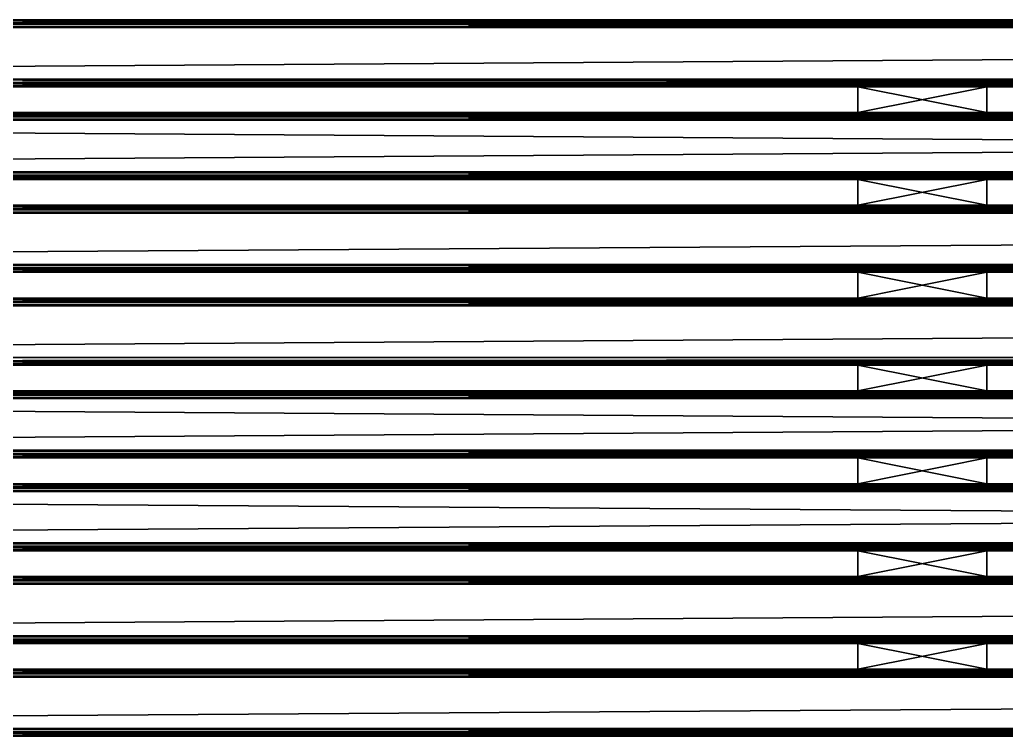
# Model space of a CAD drawing. Extents: x -1.5 to 1.5, y -0.27 to 0.35.
# Drawn here: x -0.7498 to -0.3673, y -0.0137 to 0.2643 of the extents above; entities that cross this region are included whole.
import ezdxf

# ---------------------------------------------------------------- set-up
doc = ezdxf.new("R2010")
doc.units = 0
doc.header["$MEASUREMENT"] = 0
doc.layers.get('0').update_dxf_attribs({"linetype": 'CONTINUOUS'})
doc.layers.add('ARCHITEKTURA_OBECN_', color=7, linetype='CONTINUOUS')

# ---------------------------------------------------------------- blocks, each defined once
blk = doc.blocks.new('*X36')
at = {"layer": 'ARCHITEKTURA_OBECN_', "color": 0, "linetype": 'Continuous'}
mesh = blk.add_polyface(dxfattribs=at)
corners = [(-0.42478, 0.01233, 0.40968), (-0.37478, 0.01233, 0.40968), (-0.37478, 0.02233, 0.40968), (-0.42478, 0.02233, 0.40968)]
mesh.append_faces([[corners[k] for k in face] for face in [(3, 0, 2)]], dxfattribs={"vtx1": -1, "color": 0})
mesh.append_faces([[corners[k] for k in face] for face in [(0, 1, 2)]], dxfattribs={"vtx2": -1, "color": 0})
mesh = blk.add_polyface(dxfattribs=at)
corners = [(-0.42478, 0.01233, 0.28967), (-0.42478, 0.01233, 0.40968), (-0.42478, 0.02233, 0.40968), (-0.42478, 0.02233, 0.28967)]
mesh.append_faces([[corners[k] for k in face] for face in [(3, 0, 2)]], dxfattribs={"vtx1": -1, "color": 0})
mesh.append_faces([[corners[k] for k in face] for face in [(0, 1, 2)]], dxfattribs={"vtx2": -1, "color": 0})
mesh = blk.add_polyface(dxfattribs=at)
corners = [(-0.37478, 0.01233, 0.28967), (-0.42478, 0.01233, 0.28967), (-0.42478, 0.02233, 0.28967), (-0.37478, 0.02233, 0.28967)]
mesh.append_faces([[corners[k] for k in face] for face in [(3, 0, 2)]], dxfattribs={"vtx1": -1, "color": 0})
mesh.append_faces([[corners[k] for k in face] for face in [(0, 1, 2)]], dxfattribs={"vtx2": -1, "color": 0})
mesh = blk.add_polyface(dxfattribs=at)
corners = [(-0.37478, 0.02233, 0.28967), (-0.42478, 0.02233, 0.28967), (-0.42478, 0.02233, 0.40968), (-0.37478, 0.02233, 0.40968)]
mesh.append_faces([[corners[k] for k in face] for face in [(3, 0, 2)]], dxfattribs={"vtx1": -1, "color": 0})
mesh.append_faces([[corners[k] for k in face] for face in [(0, 1, 2)]], dxfattribs={"vtx2": -1, "color": 0})
mesh = blk.add_polyface(dxfattribs=at)
corners = [(-0.37478, 0.01233, 0.40968), (-0.37478, 0.01233, 0.28967), (-0.37478, 0.02233, 0.28967), (-0.37478, 0.02233, 0.40968)]
mesh.append_faces([[corners[k] for k in face] for face in [(3, 0, 2)]], dxfattribs={"vtx1": -1, "color": 0})
mesh.append_faces([[corners[k] for k in face] for face in [(0, 1, 2)]], dxfattribs={"vtx2": -1, "color": 0})
mesh = blk.add_polyface(dxfattribs=at)
corners = [(-0.42478, 0.01233, 0.28967), (-0.37478, 0.01233, 0.28967), (-0.37478, 0.01233, 0.40968), (-0.42478, 0.01233, 0.40968)]
mesh.append_faces([[corners[k] for k in face] for face in [(3, 0, 2)]], dxfattribs={"vtx1": -1, "color": 0})
mesh.append_faces([[corners[k] for k in face] for face in [(0, 1, 2)]], dxfattribs={"vtx2": -1, "color": 0})
blk = doc.blocks.new('*X37')
at = {"layer": 'ARCHITEKTURA_OBECN_', "color": 0, "linetype": 'Continuous'}
mesh = blk.add_polyface(dxfattribs=at)
corners = [(-0.42478, 0.04833, 0.40968), (-0.37478, 0.04833, 0.40968), (-0.37478, 0.05833, 0.40968), (-0.42478, 0.05833, 0.40968)]
mesh.append_faces([[corners[k] for k in face] for face in [(3, 0, 2)]], dxfattribs={"vtx1": -1, "color": 0})
mesh.append_faces([[corners[k] for k in face] for face in [(0, 1, 2)]], dxfattribs={"vtx2": -1, "color": 0})
mesh = blk.add_polyface(dxfattribs=at)
corners = [(-0.42478, 0.04833, 0.28967), (-0.42478, 0.04833, 0.40968), (-0.42478, 0.05833, 0.40968), (-0.42478, 0.05833, 0.28967)]
mesh.append_faces([[corners[k] for k in face] for face in [(3, 0, 2)]], dxfattribs={"vtx1": -1, "color": 0})
mesh.append_faces([[corners[k] for k in face] for face in [(0, 1, 2)]], dxfattribs={"vtx2": -1, "color": 0})
mesh = blk.add_polyface(dxfattribs=at)
corners = [(-0.37478, 0.04833, 0.28967), (-0.42478, 0.04833, 0.28967), (-0.42478, 0.05833, 0.28967), (-0.37478, 0.05833, 0.28967)]
mesh.append_faces([[corners[k] for k in face] for face in [(3, 0, 2)]], dxfattribs={"vtx1": -1, "color": 0})
mesh.append_faces([[corners[k] for k in face] for face in [(0, 1, 2)]], dxfattribs={"vtx2": -1, "color": 0})
mesh = blk.add_polyface(dxfattribs=at)
corners = [(-0.37478, 0.05833, 0.28967), (-0.42478, 0.05833, 0.28967), (-0.42478, 0.05833, 0.40968), (-0.37478, 0.05833, 0.40968)]
mesh.append_faces([[corners[k] for k in face] for face in [(3, 0, 2)]], dxfattribs={"vtx1": -1, "color": 0})
mesh.append_faces([[corners[k] for k in face] for face in [(0, 1, 2)]], dxfattribs={"vtx2": -1, "color": 0})
mesh = blk.add_polyface(dxfattribs=at)
corners = [(-0.37478, 0.04833, 0.40968), (-0.37478, 0.04833, 0.28967), (-0.37478, 0.05833, 0.28967), (-0.37478, 0.05833, 0.40968)]
mesh.append_faces([[corners[k] for k in face] for face in [(3, 0, 2)]], dxfattribs={"vtx1": -1, "color": 0})
mesh.append_faces([[corners[k] for k in face] for face in [(0, 1, 2)]], dxfattribs={"vtx2": -1, "color": 0})
mesh = blk.add_polyface(dxfattribs=at)
corners = [(-0.42478, 0.04833, 0.28967), (-0.37478, 0.04833, 0.28967), (-0.37478, 0.04833, 0.40968), (-0.42478, 0.04833, 0.40968)]
mesh.append_faces([[corners[k] for k in face] for face in [(3, 0, 2)]], dxfattribs={"vtx1": -1, "color": 0})
mesh.append_faces([[corners[k] for k in face] for face in [(0, 1, 2)]], dxfattribs={"vtx2": -1, "color": 0})
blk = doc.blocks.new('*X38')
at = {"layer": 'ARCHITEKTURA_OBECN_', "color": 0, "linetype": 'Continuous'}
mesh = blk.add_polyface(dxfattribs=at)
corners = [(-0.42478, 0.08433, 0.40968), (-0.37478, 0.08433, 0.40968), (-0.37478, 0.09433, 0.40968), (-0.42478, 0.09433, 0.40968)]
mesh.append_faces([[corners[k] for k in face] for face in [(3, 0, 2)]], dxfattribs={"vtx1": -1, "color": 0})
mesh.append_faces([[corners[k] for k in face] for face in [(0, 1, 2)]], dxfattribs={"vtx2": -1, "color": 0})
mesh = blk.add_polyface(dxfattribs=at)
corners = [(-0.42478, 0.08433, 0.28967), (-0.42478, 0.08433, 0.40968), (-0.42478, 0.09433, 0.40968), (-0.42478, 0.09433, 0.28967)]
mesh.append_faces([[corners[k] for k in face] for face in [(3, 0, 2)]], dxfattribs={"vtx1": -1, "color": 0})
mesh.append_faces([[corners[k] for k in face] for face in [(0, 1, 2)]], dxfattribs={"vtx2": -1, "color": 0})
mesh = blk.add_polyface(dxfattribs=at)
corners = [(-0.37478, 0.08433, 0.28967), (-0.42478, 0.08433, 0.28967), (-0.42478, 0.09433, 0.28967), (-0.37478, 0.09433, 0.28967)]
mesh.append_faces([[corners[k] for k in face] for face in [(3, 0, 2)]], dxfattribs={"vtx1": -1, "color": 0})
mesh.append_faces([[corners[k] for k in face] for face in [(0, 1, 2)]], dxfattribs={"vtx2": -1, "color": 0})
mesh = blk.add_polyface(dxfattribs=at)
corners = [(-0.37478, 0.09433, 0.28967), (-0.42478, 0.09433, 0.28967), (-0.42478, 0.09433, 0.40968), (-0.37478, 0.09433, 0.40968)]
mesh.append_faces([[corners[k] for k in face] for face in [(3, 0, 2)]], dxfattribs={"vtx1": -1, "color": 0})
mesh.append_faces([[corners[k] for k in face] for face in [(0, 1, 2)]], dxfattribs={"vtx2": -1, "color": 0})
mesh = blk.add_polyface(dxfattribs=at)
corners = [(-0.37478, 0.08433, 0.40968), (-0.37478, 0.08433, 0.28967), (-0.37478, 0.09433, 0.28967), (-0.37478, 0.09433, 0.40968)]
mesh.append_faces([[corners[k] for k in face] for face in [(3, 0, 2)]], dxfattribs={"vtx1": -1, "color": 0})
mesh.append_faces([[corners[k] for k in face] for face in [(0, 1, 2)]], dxfattribs={"vtx2": -1, "color": 0})
mesh = blk.add_polyface(dxfattribs=at)
corners = [(-0.42478, 0.08433, 0.28967), (-0.37478, 0.08433, 0.28967), (-0.37478, 0.08433, 0.40968), (-0.42478, 0.08433, 0.40968)]
mesh.append_faces([[corners[k] for k in face] for face in [(3, 0, 2)]], dxfattribs={"vtx1": -1, "color": 0})
mesh.append_faces([[corners[k] for k in face] for face in [(0, 1, 2)]], dxfattribs={"vtx2": -1, "color": 0})
blk = doc.blocks.new('*X39')
at = {"layer": 'ARCHITEKTURA_OBECN_', "color": 0, "linetype": 'Continuous'}
mesh = blk.add_polyface(dxfattribs=at)
corners = [(-0.42478, 0.12033, 0.40968), (-0.37478, 0.12033, 0.40968), (-0.37478, 0.13033, 0.40968), (-0.42478, 0.13033, 0.40968)]
mesh.append_faces([[corners[k] for k in face] for face in [(3, 0, 2)]], dxfattribs={"vtx1": -1, "color": 0})
mesh.append_faces([[corners[k] for k in face] for face in [(0, 1, 2)]], dxfattribs={"vtx2": -1, "color": 0})
mesh = blk.add_polyface(dxfattribs=at)
corners = [(-0.42478, 0.12033, 0.28967), (-0.42478, 0.12033, 0.40968), (-0.42478, 0.13033, 0.40968), (-0.42478, 0.13033, 0.28967)]
mesh.append_faces([[corners[k] for k in face] for face in [(3, 0, 2)]], dxfattribs={"vtx1": -1, "color": 0})
mesh.append_faces([[corners[k] for k in face] for face in [(0, 1, 2)]], dxfattribs={"vtx2": -1, "color": 0})
mesh = blk.add_polyface(dxfattribs=at)
corners = [(-0.37478, 0.12033, 0.28967), (-0.42478, 0.12033, 0.28967), (-0.42478, 0.13033, 0.28967), (-0.37478, 0.13033, 0.28967)]
mesh.append_faces([[corners[k] for k in face] for face in [(3, 0, 2)]], dxfattribs={"vtx1": -1, "color": 0})
mesh.append_faces([[corners[k] for k in face] for face in [(0, 1, 2)]], dxfattribs={"vtx2": -1, "color": 0})
mesh = blk.add_polyface(dxfattribs=at)
corners = [(-0.37478, 0.13033, 0.28967), (-0.42478, 0.13033, 0.28967), (-0.42478, 0.13033, 0.40968), (-0.37478, 0.13033, 0.40968)]
mesh.append_faces([[corners[k] for k in face] for face in [(3, 0, 2)]], dxfattribs={"vtx1": -1, "color": 0})
mesh.append_faces([[corners[k] for k in face] for face in [(0, 1, 2)]], dxfattribs={"vtx2": -1, "color": 0})
mesh = blk.add_polyface(dxfattribs=at)
corners = [(-0.37478, 0.12033, 0.40968), (-0.37478, 0.12033, 0.28967), (-0.37478, 0.13033, 0.28967), (-0.37478, 0.13033, 0.40968)]
mesh.append_faces([[corners[k] for k in face] for face in [(3, 0, 2)]], dxfattribs={"vtx1": -1, "color": 0})
mesh.append_faces([[corners[k] for k in face] for face in [(0, 1, 2)]], dxfattribs={"vtx2": -1, "color": 0})
mesh = blk.add_polyface(dxfattribs=at)
corners = [(-0.42478, 0.12033, 0.28967), (-0.37478, 0.12033, 0.28967), (-0.37478, 0.12033, 0.40968), (-0.42478, 0.12033, 0.40968)]
mesh.append_faces([[corners[k] for k in face] for face in [(3, 0, 2)]], dxfattribs={"vtx1": -1, "color": 0})
mesh.append_faces([[corners[k] for k in face] for face in [(0, 1, 2)]], dxfattribs={"vtx2": -1, "color": 0})
blk = doc.blocks.new('*X40')
at = {"layer": 'ARCHITEKTURA_OBECN_', "color": 0, "linetype": 'Continuous'}
mesh = blk.add_polyface(dxfattribs=at)
corners = [(-0.42478, 0.15633, 0.40968), (-0.37478, 0.15633, 0.40968), (-0.37478, 0.16633, 0.40968), (-0.42478, 0.16633, 0.40968)]
mesh.append_faces([[corners[k] for k in face] for face in [(3, 0, 2)]], dxfattribs={"vtx1": -1, "color": 0})
mesh.append_faces([[corners[k] for k in face] for face in [(0, 1, 2)]], dxfattribs={"vtx2": -1, "color": 0})
mesh = blk.add_polyface(dxfattribs=at)
corners = [(-0.42478, 0.15633, 0.28967), (-0.42478, 0.15633, 0.40968), (-0.42478, 0.16633, 0.40968), (-0.42478, 0.16633, 0.28967)]
mesh.append_faces([[corners[k] for k in face] for face in [(3, 0, 2)]], dxfattribs={"vtx1": -1, "color": 0})
mesh.append_faces([[corners[k] for k in face] for face in [(0, 1, 2)]], dxfattribs={"vtx2": -1, "color": 0})
mesh = blk.add_polyface(dxfattribs=at)
corners = [(-0.37478, 0.15633, 0.28967), (-0.42478, 0.15633, 0.28967), (-0.42478, 0.16633, 0.28967), (-0.37478, 0.16633, 0.28967)]
mesh.append_faces([[corners[k] for k in face] for face in [(3, 0, 2)]], dxfattribs={"vtx1": -1, "color": 0})
mesh.append_faces([[corners[k] for k in face] for face in [(0, 1, 2)]], dxfattribs={"vtx2": -1, "color": 0})
mesh = blk.add_polyface(dxfattribs=at)
corners = [(-0.37478, 0.16633, 0.28967), (-0.42478, 0.16633, 0.28967), (-0.42478, 0.16633, 0.40968), (-0.37478, 0.16633, 0.40968)]
mesh.append_faces([[corners[k] for k in face] for face in [(3, 0, 2)]], dxfattribs={"vtx1": -1, "color": 0})
mesh.append_faces([[corners[k] for k in face] for face in [(0, 1, 2)]], dxfattribs={"vtx2": -1, "color": 0})
mesh = blk.add_polyface(dxfattribs=at)
corners = [(-0.37478, 0.15633, 0.40968), (-0.37478, 0.15633, 0.28967), (-0.37478, 0.16633, 0.28967), (-0.37478, 0.16633, 0.40968)]
mesh.append_faces([[corners[k] for k in face] for face in [(3, 0, 2)]], dxfattribs={"vtx1": -1, "color": 0})
mesh.append_faces([[corners[k] for k in face] for face in [(0, 1, 2)]], dxfattribs={"vtx2": -1, "color": 0})
mesh = blk.add_polyface(dxfattribs=at)
corners = [(-0.42478, 0.15633, 0.28967), (-0.37478, 0.15633, 0.28967), (-0.37478, 0.15633, 0.40968), (-0.42478, 0.15633, 0.40968)]
mesh.append_faces([[corners[k] for k in face] for face in [(3, 0, 2)]], dxfattribs={"vtx1": -1, "color": 0})
mesh.append_faces([[corners[k] for k in face] for face in [(0, 1, 2)]], dxfattribs={"vtx2": -1, "color": 0})
blk = doc.blocks.new('*X41')
at = {"layer": 'ARCHITEKTURA_OBECN_', "color": 0, "linetype": 'Continuous'}
mesh = blk.add_polyface(dxfattribs=at)
corners = [(-0.42478, 0.19233, 0.40968), (-0.37478, 0.19233, 0.40968), (-0.37478, 0.20233, 0.40968), (-0.42478, 0.20233, 0.40968)]
mesh.append_faces([[corners[k] for k in face] for face in [(3, 0, 2)]], dxfattribs={"vtx1": -1, "color": 0})
mesh.append_faces([[corners[k] for k in face] for face in [(0, 1, 2)]], dxfattribs={"vtx2": -1, "color": 0})
mesh = blk.add_polyface(dxfattribs=at)
corners = [(-0.42478, 0.19233, 0.28967), (-0.42478, 0.19233, 0.40968), (-0.42478, 0.20233, 0.40968), (-0.42478, 0.20233, 0.28967)]
mesh.append_faces([[corners[k] for k in face] for face in [(3, 0, 2)]], dxfattribs={"vtx1": -1, "color": 0})
mesh.append_faces([[corners[k] for k in face] for face in [(0, 1, 2)]], dxfattribs={"vtx2": -1, "color": 0})
mesh = blk.add_polyface(dxfattribs=at)
corners = [(-0.37478, 0.19233, 0.28967), (-0.42478, 0.19233, 0.28967), (-0.42478, 0.20233, 0.28967), (-0.37478, 0.20233, 0.28967)]
mesh.append_faces([[corners[k] for k in face] for face in [(3, 0, 2)]], dxfattribs={"vtx1": -1, "color": 0})
mesh.append_faces([[corners[k] for k in face] for face in [(0, 1, 2)]], dxfattribs={"vtx2": -1, "color": 0})
mesh = blk.add_polyface(dxfattribs=at)
corners = [(-0.37478, 0.20233, 0.28967), (-0.42478, 0.20233, 0.28967), (-0.42478, 0.20233, 0.40968), (-0.37478, 0.20233, 0.40968)]
mesh.append_faces([[corners[k] for k in face] for face in [(3, 0, 2)]], dxfattribs={"vtx1": -1, "color": 0})
mesh.append_faces([[corners[k] for k in face] for face in [(0, 1, 2)]], dxfattribs={"vtx2": -1, "color": 0})
mesh = blk.add_polyface(dxfattribs=at)
corners = [(-0.37478, 0.19233, 0.40968), (-0.37478, 0.19233, 0.28967), (-0.37478, 0.20233, 0.28967), (-0.37478, 0.20233, 0.40968)]
mesh.append_faces([[corners[k] for k in face] for face in [(3, 0, 2)]], dxfattribs={"vtx1": -1, "color": 0})
mesh.append_faces([[corners[k] for k in face] for face in [(0, 1, 2)]], dxfattribs={"vtx2": -1, "color": 0})
mesh = blk.add_polyface(dxfattribs=at)
corners = [(-0.42478, 0.19233, 0.28967), (-0.37478, 0.19233, 0.28967), (-0.37478, 0.19233, 0.40968), (-0.42478, 0.19233, 0.40968)]
mesh.append_faces([[corners[k] for k in face] for face in [(3, 0, 2)]], dxfattribs={"vtx1": -1, "color": 0})
mesh.append_faces([[corners[k] for k in face] for face in [(0, 1, 2)]], dxfattribs={"vtx2": -1, "color": 0})
blk = doc.blocks.new('*X42')
at = {"layer": 'ARCHITEKTURA_OBECN_', "color": 0, "linetype": 'Continuous'}
mesh = blk.add_polyface(dxfattribs=at)
corners = [(-0.42478, 0.22833, 0.40968), (-0.37478, 0.22833, 0.40968), (-0.37478, 0.23833, 0.40968), (-0.42478, 0.23833, 0.40968)]
mesh.append_faces([[corners[k] for k in face] for face in [(3, 0, 2)]], dxfattribs={"vtx1": -1, "color": 0})
mesh.append_faces([[corners[k] for k in face] for face in [(0, 1, 2)]], dxfattribs={"vtx2": -1, "color": 0})
mesh = blk.add_polyface(dxfattribs=at)
corners = [(-0.42478, 0.22833, 0.28967), (-0.42478, 0.22833, 0.40968), (-0.42478, 0.23833, 0.40968), (-0.42478, 0.23833, 0.28967)]
mesh.append_faces([[corners[k] for k in face] for face in [(3, 0, 2)]], dxfattribs={"vtx1": -1, "color": 0})
mesh.append_faces([[corners[k] for k in face] for face in [(0, 1, 2)]], dxfattribs={"vtx2": -1, "color": 0})
mesh = blk.add_polyface(dxfattribs=at)
corners = [(-0.37478, 0.22833, 0.28967), (-0.42478, 0.22833, 0.28967), (-0.42478, 0.23833, 0.28967), (-0.37478, 0.23833, 0.28967)]
mesh.append_faces([[corners[k] for k in face] for face in [(3, 0, 2)]], dxfattribs={"vtx1": -1, "color": 0})
mesh.append_faces([[corners[k] for k in face] for face in [(0, 1, 2)]], dxfattribs={"vtx2": -1, "color": 0})
mesh = blk.add_polyface(dxfattribs=at)
corners = [(-0.37478, 0.23833, 0.28967), (-0.42478, 0.23833, 0.28967), (-0.42478, 0.23833, 0.40968), (-0.37478, 0.23833, 0.40968)]
mesh.append_faces([[corners[k] for k in face] for face in [(3, 0, 2)]], dxfattribs={"vtx1": -1, "color": 0})
mesh.append_faces([[corners[k] for k in face] for face in [(0, 1, 2)]], dxfattribs={"vtx2": -1, "color": 0})
mesh = blk.add_polyface(dxfattribs=at)
corners = [(-0.37478, 0.22833, 0.40968), (-0.37478, 0.22833, 0.28967), (-0.37478, 0.23833, 0.28967), (-0.37478, 0.23833, 0.40968)]
mesh.append_faces([[corners[k] for k in face] for face in [(3, 0, 2)]], dxfattribs={"vtx1": -1, "color": 0})
mesh.append_faces([[corners[k] for k in face] for face in [(0, 1, 2)]], dxfattribs={"vtx2": -1, "color": 0})
mesh = blk.add_polyface(dxfattribs=at)
corners = [(-0.42478, 0.22833, 0.28967), (-0.37478, 0.22833, 0.28967), (-0.37478, 0.22833, 0.40968), (-0.42478, 0.22833, 0.40968)]
mesh.append_faces([[corners[k] for k in face] for face in [(3, 0, 2)]], dxfattribs={"vtx1": -1, "color": 0})
mesh.append_faces([[corners[k] for k in face] for face in [(0, 1, 2)]], dxfattribs={"vtx2": -1, "color": 0})

msp = doc.modelspace()

# ---------------------------------------------------------------- linework, layer by layer
at = {"linetype": 'Continuous'}
for points in [[(-1.49778, 0.264, 0.28099), (1.49822, 0.264, 0.28099), (1.49822, 0.26433, 0.28266)], [(1.49822, 0.26433, 0.28266), (-1.49778, 0.26433, 0.28266), (-1.49778, 0.264, 0.28099)], [(1.49822, 0.264, 0.41832), (-1.49778, 0.264, 0.41832), (-1.49778, 0.26433, 0.41666)], [(-1.49778, 0.26433, 0.41666), (1.49822, 0.26433, 0.41666), (1.49822, 0.264, 0.41832)], [(1.49822, 0.26433, 0.28266), (1.49822, 0.26433, 0.41666), (-1.49778, 0.26433, 0.41666)], [(-1.49778, 0.26433, 0.41666), (-1.49778, 0.26433, 0.28266), (1.49822, 0.26433, 0.28266)], [(-1.49778, 0.263, 0.27999), (1.49822, 0.263, 0.27999), (1.49822, 0.264, 0.28099)], [(1.49822, 0.264, 0.28099), (-1.49778, 0.264, 0.28099), (-1.49778, 0.263, 0.27999)], [(1.49822, 0.263, 0.41932), (-1.49778, 0.263, 0.41932), (-1.49778, 0.264, 0.41832)], [(-1.49778, 0.264, 0.41832), (1.49822, 0.264, 0.41832), (1.49822, 0.263, 0.41932)], [(-1.49778, 0.263, 0.27999), (-1.49778, 0.26133, 0.27966), (1.49822, 0.26133, 0.27966)], [(1.49822, 0.26133, 0.27966), (1.49822, 0.263, 0.27999), (-1.49778, 0.263, 0.27999)], [(-1.49778, 0.26133, 0.41966), (-1.49778, 0.263, 0.41932), (1.49822, 0.263, 0.41932)], [(1.49822, 0.263, 0.41932), (1.49822, 0.26133, 0.41966), (-1.49778, 0.26133, 0.41966)], [(-1.49778, 0.24133, 0.41966), (-1.49778, 0.26133, 0.41966), (1.49822, 0.26133, 0.41966)], [(1.49822, 0.26133, 0.41966), (1.49822, 0.24133, 0.41966), (-1.49778, 0.24133, 0.41966)], [(-1.49778, 0.24133, 0.27966), (1.49822, 0.24133, 0.27966), (1.49822, 0.26133, 0.27966)], [(1.49822, 0.26133, 0.27966), (-1.49778, 0.26133, 0.27966), (-1.49778, 0.24133, 0.27966)], [(-1.49778, 0.24133, 0.27966), (-1.49778, 0.23967, 0.27999), (1.49822, 0.23967, 0.27999)], [(1.49822, 0.23967, 0.27999), (1.49822, 0.24133, 0.27966), (-1.49778, 0.24133, 0.27966)], [(1.49822, 0.24133, 0.41966), (1.49822, 0.23967, 0.41932), (-1.49778, 0.23967, 0.41932)], [(-1.49778, 0.23967, 0.41932), (-1.49778, 0.24133, 0.41966), (1.49822, 0.24133, 0.41966)], [(-1.49778, 0.23867, 0.28099), (1.49822, 0.23867, 0.28099), (1.49822, 0.23967, 0.27999)], [(1.49822, 0.23967, 0.27999), (-1.49778, 0.23967, 0.27999), (-1.49778, 0.23867, 0.28099)], [(1.49822, 0.23867, 0.41832), (-1.49778, 0.23867, 0.41832), (-1.49778, 0.23967, 0.41932)], [(-1.49778, 0.23967, 0.41932), (1.49822, 0.23967, 0.41932), (1.49822, 0.23867, 0.41832)], [(1.49822, 0.23867, 0.28099), (-1.49778, 0.23867, 0.28099), (-1.49778, 0.23833, 0.28266)], [(-1.49778, 0.23833, 0.28266), (1.49822, 0.23833, 0.28266), (1.49822, 0.23867, 0.28099)], [(1.49822, 0.23833, 0.41666), (-1.49778, 0.23833, 0.41666), (-1.49778, 0.23867, 0.41832)], [(-1.49778, 0.23867, 0.41832), (1.49822, 0.23867, 0.41832), (1.49822, 0.23833, 0.41666)], [(-1.49778, 0.23833, 0.28266), (-1.49778, 0.23833, 0.41666), (1.49822, 0.23833, 0.41666)], [(1.49822, 0.23833, 0.41666), (1.49822, 0.23833, 0.28266), (-1.49778, 0.23833, 0.28266)], [(1.49822, 0.22833, 0.28266), (1.49822, 0.22833, 0.41666), (-1.49778, 0.22833, 0.41666)], [(-1.49778, 0.22833, 0.41666), (-1.49778, 0.22833, 0.28266), (1.49822, 0.22833, 0.28266)], [(-1.49778, 0.228, 0.28099), (1.49822, 0.228, 0.28099), (1.49822, 0.22833, 0.28266)], [(1.49822, 0.22833, 0.28266), (-1.49778, 0.22833, 0.28266), (-1.49778, 0.228, 0.28099)], [(1.49822, 0.228, 0.41832), (-1.49778, 0.228, 0.41832), (-1.49778, 0.22833, 0.41666)], [(-1.49778, 0.22833, 0.41666), (1.49822, 0.22833, 0.41666), (1.49822, 0.228, 0.41832)], [(-1.49778, 0.227, 0.27999), (1.49822, 0.227, 0.27999), (1.49822, 0.228, 0.28099)], [(1.49822, 0.228, 0.28099), (-1.49778, 0.228, 0.28099), (-1.49778, 0.227, 0.27999)], [(1.49822, 0.227, 0.41932), (-1.49778, 0.227, 0.41932), (-1.49778, 0.228, 0.41832)], [(-1.49778, 0.228, 0.41832), (1.49822, 0.228, 0.41832), (1.49822, 0.227, 0.41932)], [(-1.49778, 0.227, 0.27999), (-1.49778, 0.22533, 0.27966), (1.49822, 0.22533, 0.27966)], [(1.49822, 0.22533, 0.27966), (1.49822, 0.227, 0.27999), (-1.49778, 0.227, 0.27999)], [(-1.49778, 0.22533, 0.41966), (-1.49778, 0.227, 0.41932), (1.49822, 0.227, 0.41932)], [(1.49822, 0.227, 0.41932), (1.49822, 0.22533, 0.41966), (-1.49778, 0.22533, 0.41966)], [(-1.49778, 0.20533, 0.41966), (-1.49778, 0.22533, 0.41966), (1.49822, 0.22533, 0.41966)], [(1.49822, 0.22533, 0.41966), (1.49822, 0.20533, 0.41966), (-1.49778, 0.20533, 0.41966)], [(-1.49778, 0.22533, 0.27966), (-1.49778, 0.20533, 0.27966), (1.49822, 0.20533, 0.27966)], [(1.49822, 0.20533, 0.27966), (1.49822, 0.22533, 0.27966), (-1.49778, 0.22533, 0.27966)], [(-1.49778, 0.20533, 0.27966), (-1.49778, 0.20367, 0.27999), (1.49822, 0.20367, 0.27999)], [(1.49822, 0.20367, 0.27999), (1.49822, 0.20533, 0.27966), (-1.49778, 0.20533, 0.27966)], [(1.49822, 0.20533, 0.41966), (1.49822, 0.20367, 0.41932), (-1.49778, 0.20367, 0.41932)], [(-1.49778, 0.20367, 0.41932), (-1.49778, 0.20533, 0.41966), (1.49822, 0.20533, 0.41966)], [(-1.49778, 0.20267, 0.28099), (1.49822, 0.20267, 0.28099), (1.49822, 0.20367, 0.27999)], [(1.49822, 0.20367, 0.27999), (-1.49778, 0.20367, 0.27999), (-1.49778, 0.20267, 0.28099)], [(1.49822, 0.20267, 0.41832), (-1.49778, 0.20267, 0.41832), (-1.49778, 0.20367, 0.41932)], [(-1.49778, 0.20367, 0.41932), (1.49822, 0.20367, 0.41932), (1.49822, 0.20267, 0.41832)], [(1.49822, 0.20267, 0.28099), (-1.49778, 0.20267, 0.28099), (-1.49778, 0.20233, 0.28266)], [(-1.49778, 0.20233, 0.28266), (1.49822, 0.20233, 0.28266), (1.49822, 0.20267, 0.28099)], [(1.49822, 0.20233, 0.41666), (-1.49778, 0.20233, 0.41666), (-1.49778, 0.20267, 0.41832)], [(-1.49778, 0.20267, 0.41832), (1.49822, 0.20267, 0.41832), (1.49822, 0.20233, 0.41666)], [(-1.49778, 0.20233, 0.28266), (-1.49778, 0.20233, 0.41666), (1.49822, 0.20233, 0.41666)], [(1.49822, 0.20233, 0.41666), (1.49822, 0.20233, 0.28266), (-1.49778, 0.20233, 0.28266)], [(1.49822, 0.19233, 0.28266), (1.49822, 0.19233, 0.41666), (-1.49778, 0.19233, 0.41666)], [(-1.49778, 0.19233, 0.41666), (-1.49778, 0.19233, 0.28266), (1.49822, 0.19233, 0.28266)], [(-1.49778, 0.192, 0.28099), (1.49822, 0.192, 0.28099), (1.49822, 0.19233, 0.28266)], [(1.49822, 0.19233, 0.28266), (-1.49778, 0.19233, 0.28266), (-1.49778, 0.192, 0.28099)], [(1.49822, 0.192, 0.41832), (-1.49778, 0.192, 0.41832), (-1.49778, 0.19233, 0.41666)], [(-1.49778, 0.19233, 0.41666), (1.49822, 0.19233, 0.41666), (1.49822, 0.192, 0.41832)], [(-1.49778, 0.191, 0.27999), (1.49822, 0.191, 0.27999), (1.49822, 0.192, 0.28099)], [(1.49822, 0.192, 0.28099), (-1.49778, 0.192, 0.28099), (-1.49778, 0.191, 0.27999)], [(1.49822, 0.191, 0.41932), (-1.49778, 0.191, 0.41932), (-1.49778, 0.192, 0.41832)], [(-1.49778, 0.192, 0.41832), (1.49822, 0.192, 0.41832), (1.49822, 0.191, 0.41932)], [(-1.49778, 0.191, 0.27999), (-1.49778, 0.18933, 0.27966), (1.49822, 0.18933, 0.27966)], [(1.49822, 0.18933, 0.27966), (1.49822, 0.191, 0.27999), (-1.49778, 0.191, 0.27999)], [(-1.49778, 0.18933, 0.41966), (-1.49778, 0.191, 0.41932), (1.49822, 0.191, 0.41932)], [(1.49822, 0.191, 0.41932), (1.49822, 0.18933, 0.41966), (-1.49778, 0.18933, 0.41966)], [(-1.49778, 0.16934, 0.41966), (-1.49778, 0.18933, 0.41966), (1.49822, 0.18933, 0.41966)], [(1.49822, 0.18933, 0.41966), (1.49822, 0.16934, 0.41966), (-1.49778, 0.16934, 0.41966)], [(-1.49778, 0.16934, 0.27966), (1.49822, 0.16934, 0.27966), (1.49822, 0.18933, 0.27966)], [(1.49822, 0.18933, 0.27966), (-1.49778, 0.18933, 0.27966), (-1.49778, 0.16934, 0.27966)], [(-1.49778, 0.16934, 0.27966), (-1.49778, 0.16767, 0.27999), (1.49822, 0.16767, 0.27999)], [(1.49822, 0.16767, 0.27999), (1.49822, 0.16934, 0.27966), (-1.49778, 0.16934, 0.27966)], [(1.49822, 0.16934, 0.41966), (1.49822, 0.16767, 0.41932), (-1.49778, 0.16767, 0.41932)], [(-1.49778, 0.16767, 0.41932), (-1.49778, 0.16934, 0.41966), (1.49822, 0.16934, 0.41966)], [(-1.49778, 0.16667, 0.28099), (1.49822, 0.16667, 0.28099), (1.49822, 0.16767, 0.27999)], [(1.49822, 0.16767, 0.27999), (-1.49778, 0.16767, 0.27999), (-1.49778, 0.16667, 0.28099)], [(1.49822, 0.16667, 0.41832), (-1.49778, 0.16667, 0.41832), (-1.49778, 0.16767, 0.41932)], [(-1.49778, 0.16767, 0.41932), (1.49822, 0.16767, 0.41932), (1.49822, 0.16667, 0.41832)], [(1.49822, 0.16667, 0.28099), (-1.49778, 0.16667, 0.28099), (-1.49778, 0.16634, 0.28266)], [(-1.49778, 0.16634, 0.28266), (1.49822, 0.16634, 0.28266), (1.49822, 0.16667, 0.28099)], [(1.49822, 0.16634, 0.41666), (-1.49778, 0.16634, 0.41666), (-1.49778, 0.16667, 0.41832)], [(-1.49778, 0.16667, 0.41832), (1.49822, 0.16667, 0.41832), (1.49822, 0.16634, 0.41666)], [(-1.49778, 0.16634, 0.28266), (-1.49778, 0.16634, 0.41666), (1.49822, 0.16634, 0.41666)], [(1.49822, 0.16634, 0.41666), (1.49822, 0.16634, 0.28266), (-1.49778, 0.16634, 0.28266)], [(-1.49778, 0.15633, 0.41666), (-1.49778, 0.15633, 0.28266), (1.49822, 0.15633, 0.28266)], [(1.49822, 0.15633, 0.28266), (1.49822, 0.15633, 0.41666), (-1.49778, 0.15633, 0.41666)], [(1.49822, 0.156, 0.41832), (-1.49778, 0.156, 0.41832), (-1.49778, 0.15633, 0.41666)], [(-1.49778, 0.15633, 0.41666), (1.49822, 0.15633, 0.41666), (1.49822, 0.156, 0.41832)], [(-1.49778, 0.156, 0.28099), (1.49822, 0.156, 0.28099), (1.49822, 0.15633, 0.28266)], [(1.49822, 0.15633, 0.28266), (-1.49778, 0.15633, 0.28266), (-1.49778, 0.156, 0.28099)], [(1.49822, 0.155, 0.41932), (-1.49778, 0.155, 0.41932), (-1.49778, 0.156, 0.41832)], [(-1.49778, 0.156, 0.41832), (1.49822, 0.156, 0.41832), (1.49822, 0.155, 0.41932)], [(-1.49778, 0.155, 0.27999), (1.49822, 0.155, 0.27999), (1.49822, 0.156, 0.28099)], [(1.49822, 0.156, 0.28099), (-1.49778, 0.156, 0.28099), (-1.49778, 0.155, 0.27999)], [(1.49822, 0.155, 0.41932), (1.49822, 0.15333, 0.41966), (-1.49778, 0.15333, 0.41966)], [(-1.49778, 0.15333, 0.41966), (-1.49778, 0.155, 0.41932), (1.49822, 0.155, 0.41932)], [(-1.49778, 0.155, 0.27999), (-1.49778, 0.15333, 0.27966), (1.49822, 0.15333, 0.27966)], [(1.49822, 0.15333, 0.27966), (1.49822, 0.155, 0.27999), (-1.49778, 0.155, 0.27999)], [(-1.49778, 0.13333, 0.41966), (-1.49778, 0.15333, 0.41966), (1.49822, 0.15333, 0.41966)], [(1.49822, 0.15333, 0.41966), (1.49822, 0.13333, 0.41966), (-1.49778, 0.13333, 0.41966)], [(1.49822, 0.15333, 0.27966), (-1.49778, 0.15333, 0.27966), (-1.49778, 0.13333, 0.27966)], [(-1.49778, 0.13333, 0.27966), (1.49822, 0.13333, 0.27966), (1.49822, 0.15333, 0.27966)], [(-1.49778, 0.13167, 0.41932), (-1.49778, 0.13333, 0.41966), (1.49822, 0.13333, 0.41966)], [(1.49822, 0.13333, 0.41966), (1.49822, 0.13167, 0.41932), (-1.49778, 0.13167, 0.41932)], [(1.49822, 0.13333, 0.27966), (-1.49778, 0.13333, 0.27966), (-1.49778, 0.13167, 0.27999)], [(-1.49778, 0.13167, 0.27999), (1.49822, 0.13167, 0.27999), (1.49822, 0.13333, 0.27966)], [(-1.49778, 0.13167, 0.41932), (1.49822, 0.13167, 0.41932), (1.49822, 0.13067, 0.41832)], [(1.49822, 0.13067, 0.41832), (-1.49778, 0.13067, 0.41832), (-1.49778, 0.13167, 0.41932)], [(1.49822, 0.13167, 0.27999), (-1.49778, 0.13167, 0.27999), (-1.49778, 0.13067, 0.28099)], [(-1.49778, 0.13067, 0.28099), (1.49822, 0.13067, 0.28099), (1.49822, 0.13167, 0.27999)], [(-1.49778, 0.13067, 0.41832), (1.49822, 0.13067, 0.41832), (1.49822, 0.13033, 0.41666)], [(1.49822, 0.13033, 0.41666), (-1.49778, 0.13033, 0.41666), (-1.49778, 0.13067, 0.41832)], [(1.49822, 0.13067, 0.28099), (-1.49778, 0.13067, 0.28099), (-1.49778, 0.13033, 0.28266)], [(-1.49778, 0.13033, 0.28266), (1.49822, 0.13033, 0.28266), (1.49822, 0.13067, 0.28099)], [(1.49822, 0.13033, 0.41666), (1.49822, 0.13033, 0.28266), (-1.49778, 0.13033, 0.28266)], [(-1.49778, 0.13033, 0.28266), (-1.49778, 0.13033, 0.41666), (1.49822, 0.13033, 0.41666)], [(1.49822, 0.12033, 0.28266), (1.49822, 0.12033, 0.41666), (-1.49778, 0.12033, 0.41666)], [(-1.49778, 0.12033, 0.41666), (-1.49778, 0.12033, 0.28266), (1.49822, 0.12033, 0.28266)], [(-1.49778, 0.12, 0.28099), (1.49822, 0.12, 0.28099), (1.49822, 0.12033, 0.28266)], [(1.49822, 0.12033, 0.28266), (-1.49778, 0.12033, 0.28266), (-1.49778, 0.12, 0.28099)], [(1.49822, 0.12, 0.41832), (-1.49778, 0.12, 0.41832), (-1.49778, 0.12033, 0.41666)], [(-1.49778, 0.12033, 0.41666), (1.49822, 0.12033, 0.41666), (1.49822, 0.12, 0.41832)], [(-1.49778, 0.119, 0.27999), (1.49822, 0.119, 0.27999), (1.49822, 0.12, 0.28099)], [(1.49822, 0.12, 0.28099), (-1.49778, 0.12, 0.28099), (-1.49778, 0.119, 0.27999)], [(1.49822, 0.119, 0.41932), (-1.49778, 0.119, 0.41932), (-1.49778, 0.12, 0.41832)], [(-1.49778, 0.12, 0.41832), (1.49822, 0.12, 0.41832), (1.49822, 0.119, 0.41932)], [(-1.49778, 0.119, 0.27999), (-1.49778, 0.11733, 0.27966), (1.49822, 0.11733, 0.27966)], [(1.49822, 0.11733, 0.27966), (1.49822, 0.119, 0.27999), (-1.49778, 0.119, 0.27999)], [(-1.49778, 0.11733, 0.41966), (-1.49778, 0.119, 0.41932), (1.49822, 0.119, 0.41932)], [(1.49822, 0.119, 0.41932), (1.49822, 0.11733, 0.41966), (-1.49778, 0.11733, 0.41966)], [(-1.49778, 0.09733, 0.41966), (-1.49778, 0.11733, 0.41966), (1.49822, 0.11733, 0.41966)], [(1.49822, 0.11733, 0.41966), (1.49822, 0.09733, 0.41966), (-1.49778, 0.09733, 0.41966)], [(-1.49778, 0.11733, 0.27966), (-1.49778, 0.09733, 0.27966), (1.49822, 0.09733, 0.27966)], [(1.49822, 0.09733, 0.27966), (1.49822, 0.11733, 0.27966), (-1.49778, 0.11733, 0.27966)], [(-1.49778, 0.09733, 0.27966), (-1.49778, 0.09567, 0.27999), (1.49822, 0.09567, 0.27999)], [(1.49822, 0.09567, 0.27999), (1.49822, 0.09733, 0.27966), (-1.49778, 0.09733, 0.27966)], [(1.49822, 0.09733, 0.41966), (1.49822, 0.09567, 0.41932), (-1.49778, 0.09567, 0.41932)], [(-1.49778, 0.09567, 0.41932), (-1.49778, 0.09733, 0.41966), (1.49822, 0.09733, 0.41966)], [(-1.49778, 0.09467, 0.28099), (1.49822, 0.09467, 0.28099), (1.49822, 0.09567, 0.27999)], [(1.49822, 0.09567, 0.27999), (-1.49778, 0.09567, 0.27999), (-1.49778, 0.09467, 0.28099)], [(1.49822, 0.09467, 0.41832), (-1.49778, 0.09467, 0.41832), (-1.49778, 0.09567, 0.41932)], [(-1.49778, 0.09567, 0.41932), (1.49822, 0.09567, 0.41932), (1.49822, 0.09467, 0.41832)], [(1.49822, 0.09467, 0.28099), (-1.49778, 0.09467, 0.28099), (-1.49778, 0.09433, 0.28266)], [(-1.49778, 0.09433, 0.28266), (1.49822, 0.09433, 0.28266), (1.49822, 0.09467, 0.28099)], [(1.49822, 0.09433, 0.41666), (-1.49778, 0.09433, 0.41666), (-1.49778, 0.09467, 0.41832)], [(-1.49778, 0.09467, 0.41832), (1.49822, 0.09467, 0.41832), (1.49822, 0.09433, 0.41666)], [(-1.49778, 0.09433, 0.28266), (-1.49778, 0.09433, 0.41666), (1.49822, 0.09433, 0.41666)], [(1.49822, 0.09433, 0.41666), (1.49822, 0.09433, 0.28266), (-1.49778, 0.09433, 0.28266)], [(1.49822, 0.08433, 0.28266), (1.49822, 0.08433, 0.41666), (-1.49778, 0.08433, 0.41666)], [(-1.49778, 0.08433, 0.41666), (-1.49778, 0.08433, 0.28266), (1.49822, 0.08433, 0.28266)], [(-1.49778, 0.084, 0.28099), (1.49822, 0.084, 0.28099), (1.49822, 0.08433, 0.28266)], [(1.49822, 0.08433, 0.28266), (-1.49778, 0.08433, 0.28266), (-1.49778, 0.084, 0.28099)], [(1.49822, 0.084, 0.41832), (-1.49778, 0.084, 0.41832), (-1.49778, 0.08433, 0.41666)], [(-1.49778, 0.08433, 0.41666), (1.49822, 0.08433, 0.41666), (1.49822, 0.084, 0.41832)], [(-1.49778, 0.083, 0.27999), (1.49822, 0.083, 0.27999), (1.49822, 0.084, 0.28099)], [(1.49822, 0.084, 0.28099), (-1.49778, 0.084, 0.28099), (-1.49778, 0.083, 0.27999)], [(1.49822, 0.083, 0.41932), (-1.49778, 0.083, 0.41932), (-1.49778, 0.084, 0.41832)], [(-1.49778, 0.084, 0.41832), (1.49822, 0.084, 0.41832), (1.49822, 0.083, 0.41932)], [(-1.49778, 0.083, 0.27999), (-1.49778, 0.08133, 0.27966), (1.49822, 0.08133, 0.27966)], [(1.49822, 0.08133, 0.27966), (1.49822, 0.083, 0.27999), (-1.49778, 0.083, 0.27999)], [(-1.49778, 0.08133, 0.41966), (-1.49778, 0.083, 0.41932), (1.49822, 0.083, 0.41932)], [(1.49822, 0.083, 0.41932), (1.49822, 0.08133, 0.41966), (-1.49778, 0.08133, 0.41966)], [(-1.49778, 0.06133, 0.41966), (-1.49778, 0.08133, 0.41966), (1.49822, 0.08133, 0.41966)], [(1.49822, 0.08133, 0.41966), (1.49822, 0.06133, 0.41966), (-1.49778, 0.06133, 0.41966)], [(-1.49778, 0.08133, 0.27966), (-1.49778, 0.06133, 0.27966), (1.49822, 0.06133, 0.27966)], [(1.49822, 0.06133, 0.27966), (1.49822, 0.08133, 0.27966), (-1.49778, 0.08133, 0.27966)], [(-1.49778, 0.06133, 0.27966), (-1.49778, 0.05967, 0.27999), (1.49822, 0.05967, 0.27999)], [(1.49822, 0.05967, 0.27999), (1.49822, 0.06133, 0.27966), (-1.49778, 0.06133, 0.27966)], [(1.49822, 0.06133, 0.41966), (1.49822, 0.05967, 0.41932), (-1.49778, 0.05967, 0.41932)], [(-1.49778, 0.05967, 0.41932), (-1.49778, 0.06133, 0.41966), (1.49822, 0.06133, 0.41966)], [(-1.49778, 0.05867, 0.28099), (1.49822, 0.05867, 0.28099), (1.49822, 0.05967, 0.27999)], [(1.49822, 0.05967, 0.27999), (-1.49778, 0.05967, 0.27999), (-1.49778, 0.05867, 0.28099)], [(1.49822, 0.05867, 0.41832), (-1.49778, 0.05867, 0.41832), (-1.49778, 0.05967, 0.41932)], [(-1.49778, 0.05967, 0.41932), (1.49822, 0.05967, 0.41932), (1.49822, 0.05867, 0.41832)], [(1.49822, 0.05867, 0.28099), (-1.49778, 0.05867, 0.28099), (-1.49778, 0.05833, 0.28266)], [(-1.49778, 0.05833, 0.28266), (1.49822, 0.05833, 0.28266), (1.49822, 0.05867, 0.28099)], [(1.49822, 0.05833, 0.41666), (-1.49778, 0.05833, 0.41666), (-1.49778, 0.05867, 0.41832)], [(-1.49778, 0.05867, 0.41832), (1.49822, 0.05867, 0.41832), (1.49822, 0.05833, 0.41666)], [(-1.49778, 0.05833, 0.28266), (-1.49778, 0.05833, 0.41666), (1.49822, 0.05833, 0.41666)], [(1.49822, 0.05833, 0.41666), (1.49822, 0.05833, 0.28266), (-1.49778, 0.05833, 0.28266)], [(1.49822, 0.04833, 0.28266), (1.49822, 0.04833, 0.41666), (-1.49778, 0.04833, 0.41666)], [(-1.49778, 0.04833, 0.41666), (-1.49778, 0.04833, 0.28266), (1.49822, 0.04833, 0.28266)], [(-1.49778, 0.048, 0.28099), (1.49822, 0.048, 0.28099), (1.49822, 0.04833, 0.28266)], [(1.49822, 0.04833, 0.28266), (-1.49778, 0.04833, 0.28266), (-1.49778, 0.048, 0.28099)], [(1.49822, 0.048, 0.41832), (-1.49778, 0.048, 0.41832), (-1.49778, 0.04833, 0.41666)], [(-1.49778, 0.04833, 0.41666), (1.49822, 0.04833, 0.41666), (1.49822, 0.048, 0.41832)], [(-1.49778, 0.047, 0.27999), (1.49822, 0.047, 0.27999), (1.49822, 0.048, 0.28099)], [(1.49822, 0.048, 0.28099), (-1.49778, 0.048, 0.28099), (-1.49778, 0.047, 0.27999)], [(1.49822, 0.047, 0.41932), (-1.49778, 0.047, 0.41932), (-1.49778, 0.048, 0.41832)], [(-1.49778, 0.048, 0.41832), (1.49822, 0.048, 0.41832), (1.49822, 0.047, 0.41932)], [(-1.49778, 0.047, 0.27999), (-1.49778, 0.04533, 0.27966), (1.49822, 0.04533, 0.27966)], [(1.49822, 0.04533, 0.27966), (1.49822, 0.047, 0.27999), (-1.49778, 0.047, 0.27999)], [(-1.49778, 0.04533, 0.41966), (-1.49778, 0.047, 0.41932), (1.49822, 0.047, 0.41932)], [(1.49822, 0.047, 0.41932), (1.49822, 0.04533, 0.41966), (-1.49778, 0.04533, 0.41966)], [(-1.49778, 0.02533, 0.41966), (-1.49778, 0.04533, 0.41966), (1.49822, 0.04533, 0.41966)], [(1.49822, 0.04533, 0.41966), (1.49822, 0.02533, 0.41966), (-1.49778, 0.02533, 0.41966)], [(-1.49778, 0.02533, 0.27966), (1.49822, 0.02533, 0.27966), (1.49822, 0.04533, 0.27966)], [(1.49822, 0.04533, 0.27966), (-1.49778, 0.04533, 0.27966), (-1.49778, 0.02533, 0.27966)], [(-1.49778, 0.02533, 0.27966), (-1.49778, 0.02367, 0.27999), (1.49822, 0.02367, 0.27999)], [(1.49822, 0.02367, 0.27999), (1.49822, 0.02533, 0.27966), (-1.49778, 0.02533, 0.27966)], [(1.49822, 0.02533, 0.41966), (1.49822, 0.02367, 0.41932), (-1.49778, 0.02367, 0.41932)], [(-1.49778, 0.02367, 0.41932), (-1.49778, 0.02533, 0.41966), (1.49822, 0.02533, 0.41966)], [(-1.49778, 0.02267, 0.28099), (1.49822, 0.02267, 0.28099), (1.49822, 0.02367, 0.27999)], [(1.49822, 0.02367, 0.27999), (-1.49778, 0.02367, 0.27999), (-1.49778, 0.02267, 0.28099)], [(1.49822, 0.02267, 0.41832), (-1.49778, 0.02267, 0.41832), (-1.49778, 0.02367, 0.41932)], [(-1.49778, 0.02367, 0.41932), (1.49822, 0.02367, 0.41932), (1.49822, 0.02267, 0.41832)], [(1.49822, 0.02267, 0.28099), (-1.49778, 0.02267, 0.28099), (-1.49778, 0.02233, 0.28266)], [(-1.49778, 0.02233, 0.28266), (1.49822, 0.02233, 0.28266), (1.49822, 0.02267, 0.28099)], [(1.49822, 0.02233, 0.41666), (-1.49778, 0.02233, 0.41666), (-1.49778, 0.02267, 0.41832)], [(-1.49778, 0.02267, 0.41832), (1.49822, 0.02267, 0.41832), (1.49822, 0.02233, 0.41666)], [(-1.49778, 0.02233, 0.28266), (-1.49778, 0.02233, 0.41666), (1.49822, 0.02233, 0.41666)], [(1.49822, 0.02233, 0.41666), (1.49822, 0.02233, 0.28266), (-1.49778, 0.02233, 0.28266)], [(1.49822, 0.01233, 0.28266), (1.49822, 0.01233, 0.41666), (-1.49778, 0.01233, 0.41666)], [(-1.49778, 0.01233, 0.41666), (-1.49778, 0.01233, 0.28266), (1.49822, 0.01233, 0.28266)], [(-1.49778, 0.012, 0.28099), (1.49822, 0.012, 0.28099), (1.49822, 0.01233, 0.28266)], [(1.49822, 0.01233, 0.28266), (-1.49778, 0.01233, 0.28266), (-1.49778, 0.012, 0.28099)], [(1.49822, 0.012, 0.41832), (-1.49778, 0.012, 0.41832), (-1.49778, 0.01233, 0.41666)], [(-1.49778, 0.01233, 0.41666), (1.49822, 0.01233, 0.41666), (1.49822, 0.012, 0.41832)], [(-1.49778, 0.011, 0.27999), (1.49822, 0.011, 0.27999), (1.49822, 0.012, 0.28099)], [(1.49822, 0.012, 0.28099), (-1.49778, 0.012, 0.28099), (-1.49778, 0.011, 0.27999)], [(1.49822, 0.011, 0.41932), (-1.49778, 0.011, 0.41932), (-1.49778, 0.012, 0.41832)], [(-1.49778, 0.012, 0.41832), (1.49822, 0.012, 0.41832), (1.49822, 0.011, 0.41932)], [(-1.49778, 0.011, 0.27999), (-1.49778, 0.00933, 0.27966), (1.49822, 0.00933, 0.27966)], [(1.49822, 0.00933, 0.27966), (1.49822, 0.011, 0.27999), (-1.49778, 0.011, 0.27999)], [(-1.49778, 0.00933, 0.41966), (-1.49778, 0.011, 0.41932), (1.49822, 0.011, 0.41932)], [(1.49822, 0.011, 0.41932), (1.49822, 0.00933, 0.41966), (-1.49778, 0.00933, 0.41966)], [(-1.49778, -0.01067, 0.41966), (-1.49778, 0.00933, 0.41966), (1.49822, 0.00933, 0.41966)], [(1.49822, 0.00933, 0.41966), (1.49822, -0.01067, 0.41966), (-1.49778, -0.01067, 0.41966)], [(-1.49778, -0.01067, 0.27966), (1.49822, -0.01067, 0.27966), (1.49822, 0.00933, 0.27966)], [(1.49822, 0.00933, 0.27966), (-1.49778, 0.00933, 0.27966), (-1.49778, -0.01067, 0.27966)], [(-1.49778, -0.01067, 0.27966), (-1.49778, -0.01233, 0.27999), (1.49822, -0.01233, 0.27999)], [(1.49822, -0.01233, 0.27999), (1.49822, -0.01067, 0.27966), (-1.49778, -0.01067, 0.27966)], [(1.49822, -0.01067, 0.41966), (1.49822, -0.01233, 0.41932), (-1.49778, -0.01233, 0.41932)], [(-1.49778, -0.01233, 0.41932), (-1.49778, -0.01067, 0.41966), (1.49822, -0.01067, 0.41966)], [(-1.49778, -0.01333, 0.28099), (1.49822, -0.01333, 0.28099), (1.49822, -0.01233, 0.27999)], [(1.49822, -0.01233, 0.27999), (-1.49778, -0.01233, 0.27999), (-1.49778, -0.01333, 0.28099)], [(1.49822, -0.01333, 0.41832), (-1.49778, -0.01333, 0.41832), (-1.49778, -0.01233, 0.41932)], [(-1.49778, -0.01233, 0.41932), (1.49822, -0.01233, 0.41932), (1.49822, -0.01333, 0.41832)], [(1.49822, -0.01333, 0.28099), (-1.49778, -0.01333, 0.28099), (-1.49778, -0.01367, 0.28266)], [(-1.49778, -0.01367, 0.28266), (1.49822, -0.01367, 0.28266), (1.49822, -0.01333, 0.28099)], [(1.49822, -0.01367, 0.41666), (-1.49778, -0.01367, 0.41666), (-1.49778, -0.01333, 0.41832)], [(-1.49778, -0.01333, 0.41832), (1.49822, -0.01333, 0.41832), (1.49822, -0.01367, 0.41666)], [(-1.49778, -0.01367, 0.28266), (-1.49778, -0.01367, 0.41666), (1.49822, -0.01367, 0.41666)], [(1.49822, -0.01367, 0.41666), (1.49822, -0.01367, 0.28266), (-1.49778, -0.01367, 0.28266)]]:
    msp.add_3dface(points, dxfattribs=at)

# ---------------------------------------------------------------- block references
for name in ['*X42', '*X41', '*X40', '*X39', '*X38', '*X37', '*X36']:
    msp.add_blockref(name, (0, 0), dxfattribs=at)

doc.saveas('drawing.dxf')
